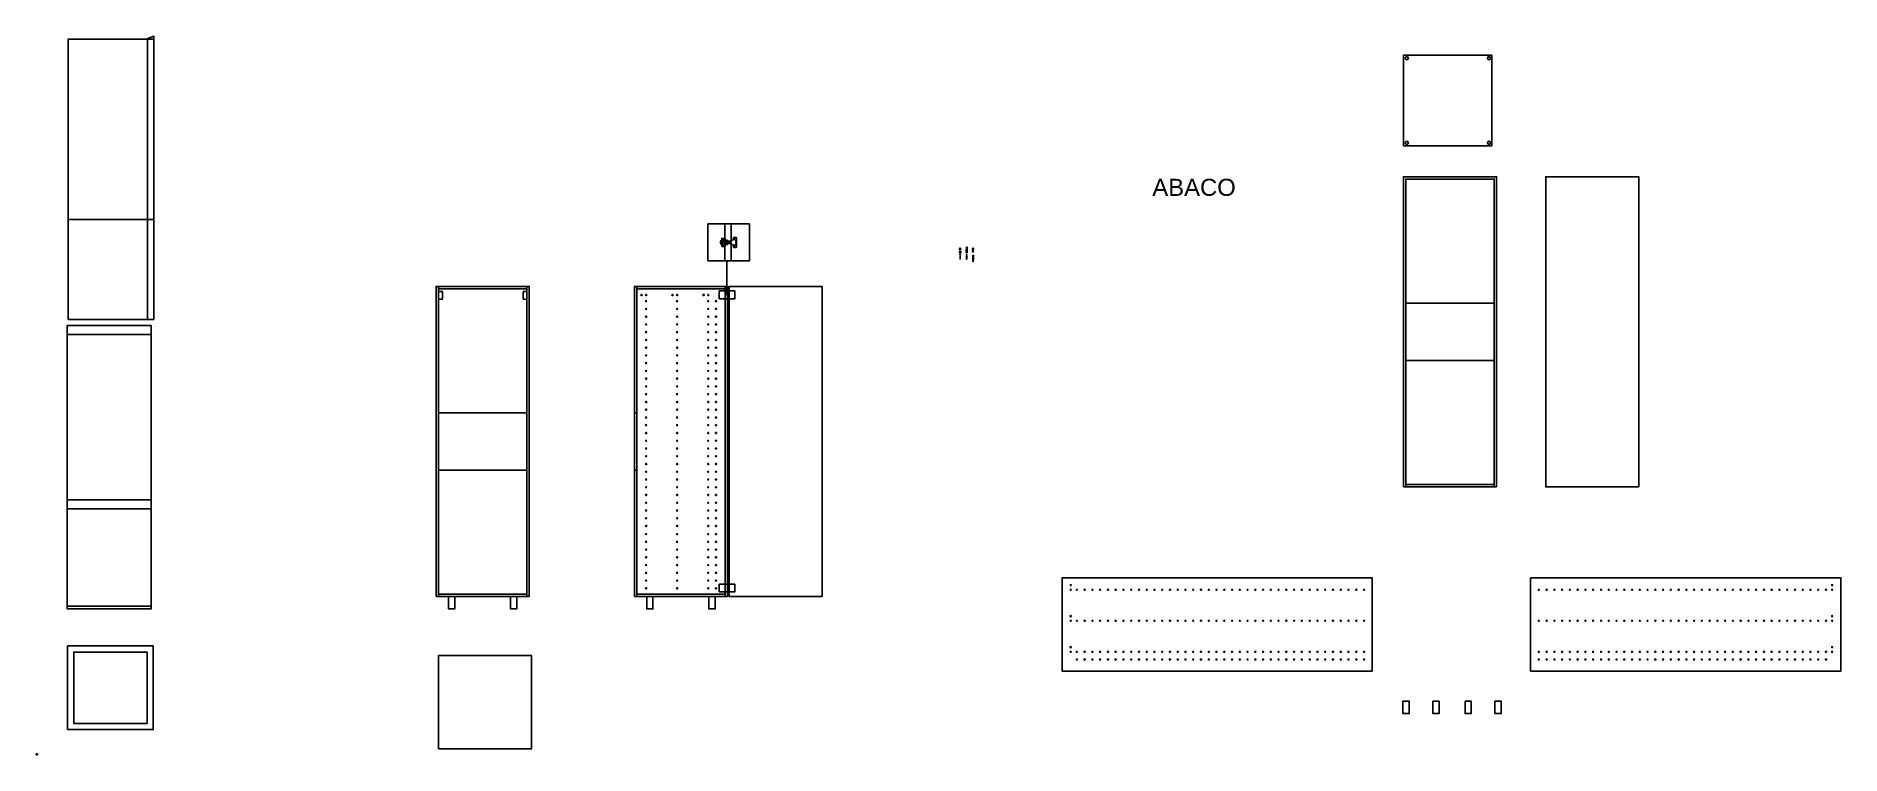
# Model space of a CAD drawing. Header units: inches. Extents: x 0 to 1164, y 0 to 464.
import ezdxf

# ---------------------------------------------------------------- set-up
doc = ezdxf.new("R2010")
doc.units = ezdxf.units.IN
doc.header["$MEASUREMENT"] = 0
doc.layers.add('ABACO', color=2, linetype='Continuous')
doc.styles.get("Standard").update_dxf_attribs({"font": 'Arial.ttf'})
picture_1 = doc.add_image_def('image1.jpg', size_in_pixel=(3264, 2448))

# ---------------------------------------------------------------- blocks, each defined once
blk = doc.blocks.new('cerniera2')
for p, q in [((2522.1, 4845.1), (2522.1, 4854.5)), ((2522.1, 4854.5), (2522.1, 4845.1)), ((2526.2, 4843), (2526.2, 4854.5)), ((2526.2, 4843.3), (2526.2, 4842.8)), ((2526.2, 4842.2), (2526.2, 4830.5)), ((2522.1, 4839.9), (2522.1, 4830.5))]:
    blk.add_line(p, q)
at = {"linetype": 'Continuous'}
for p, q in [((2519.5, 4842.5), (2519.5, 4843.7)), ((2519.5, 4842.5), (2519.5, 4841.3)), ((2519.7, 4843.9), (2519.8, 4843.9)), ((2519.7, 4841.1), (2519.8, 4841.1)), ((2520, 4844.1), (2520, 4844.9)), ((2520, 4840.9), (2520, 4840.1)), ((2520.2, 4845.1), (2522.1, 4845.1)), ((2522.3, 4844.9), (2522.3, 4844.1)), ((2522.3, 4840.1), (2522.3, 4840.9)), ((2522.5, 4843.9), (2523.5, 4843.9)), ((2522.5, 4841.1), (2523.5, 4841.1)), ((2523.8, 4843.6), (2523.8, 4843.3)), ((2523.8, 4843.3), (2526.2, 4843.3)), ((2523.8, 4841.4), (2523.8, 4841.7)), ((2523.8, 4841.7), (2526.2, 4841.7)), ((2524.5, 4842.5), (2524.5, 4843.3)), ((2524.5, 4843.3), (2526.2, 4843.3)), ((2524.5, 4842.5), (2524.5, 4841.7)), ((2524.5, 4841.7), (2526.2, 4841.7)), ((2525.9, 4842.6), (2525.9, 4842.5)), ((2525.9, 4842.4), (2525.9, 4842.5)), ((2526.2, 4842.8), (2526.1, 4842.8)), ((2526.2, 4842.2), (2526.1, 4842.2)), ((2526.2, 4843.3), (2526.2, 4842.8)), ((2526.2, 4841.7), (2526.2, 4842.2)), ((2527.6, 4844.4), (2527.6, 4845.5)), ((2527.6, 4844.4), (2528.3, 4844.4)), ((2527.6, 4840.6), (2527.6, 4839.5)), ((2527.6, 4840.6), (2528.3, 4840.6)), ((2527.8, 4845.7), (2529.3, 4845.7)), ((2529.5, 4845.5), (2529.5, 4842.5)), ((2529.5, 4839.5), (2529.5, 4842.5)), ((2520.2, 4839.9), (2522.1, 4839.9)), ((2527.8, 4839.3), (2529.3, 4839.3))]:
    blk.add_line(p, q, dxfattribs=at)
for points in [[(2523.5, 4842.5), (2523.5, 4843.3), (2520.5, 4843.3), (2520.5, 4842.5)], [(2523.5, 4842.5), (2523.5, 4841.7), (2520.5, 4841.7), (2520.5, 4842.5)]]:
    blk.add_lwpolyline(points, dxfattribs=at)
for centre, radius in [((2521.6, 4844.3), 0.513), ((2521.6, 4840.7), 0.513), ((2528.1, 4845.2), 0.365), ((2528.1, 4839.8), 0.365)]:
    blk.add_circle(centre, radius, dxfattribs=at)
for centre, radius, start, end in [((2520.5, 4842.5), 1.33, 142.7279, 177.8925), ((2520.5, 4842.5), 1.33, 182.1075, 217.2721), ((2519.7, 4843.7), 0.2, 90, 180), ((2519.7, 4841.3), 0.2, 180, 270), ((2519.8, 4844.1), 0.2, 270, 0), ((2519.8, 4840.9), 0.2, 0, 90), ((2520.2, 4844.9), 0.2, 90, 180), ((2522.1, 4842.5), 0.402, 356.261, 183.739), ((2522.1, 4842.5), 0.402, 176.261, 3.739), ((2522.1, 4844.9), 0.2, 0, 90), ((2522.5, 4844.1), 0.2, 180, 270), ((2522.5, 4840.9), 0.2, 90, 180), ((2523.1, 4842.5), 0.212, 0, 180), ((2523.1, 4842.5), 0.212, 180, 0), ((2523.5, 4843.6), 0.3, 0, 90), ((2523.5, 4841.4), 0.3, 270, 0), ((2526.1, 4842.6), 0.2, 90, 180), ((2526.1, 4842.4), 0.2, 180, 270), ((2528.3, 4841.9), 2.57, 105.8528, 148.676), ((2528.3, 4843.1), 2.57, 211.324, 254.1472), ((2527.8, 4845.5), 0.2, 90, 180), ((2526.9, 4842.5), 2.35, 306.3232, 53.6768), ((2529.3, 4845.5), 0.2, 0, 90), ((2520.2, 4840.1), 0.2, 180, 270), ((2522.1, 4840.1), 0.2, 270, 0), ((2527.8, 4839.5), 0.2, 180, 270), ((2529.3, 4839.5), 0.2, 270, 0)]:
    blk.add_arc(centre, radius, start, end, dxfattribs=at)
at = {"linetype": 'Continuous', "extrusion": (0, 0, -1)}
blk.add_ellipse((2520.5, 4844.3), major_axis=(0, 0.697), ratio=0.502321, dxfattribs=at)
at = {"linetype": 'Continuous'}
blk.add_ellipse((2520.5, 4840.7), major_axis=(0, -0.697), ratio=0.502321, dxfattribs=at)

msp = doc.modelspace()

# ---------------------------------------------------------------- linework, layer by layer
for p, q in [((75.8, 461.5), (20.6, 461.5)), ((71.8, 461.8), (71.8, 341.7)), ((75.8, 461.5), (75.8, 463.5)), ((20.6, 345.2), (75.8, 345.2)), ((20.6, 280.8), (20.6, 341.7)), ((71.8, 280.8), (71.8, 345.2)), ((71.8, 341.7), (71.8, 280.8)), ((595.2, 326.3), (595.6, 326.3)), ((595.2, 326.2), (595.6, 326.2)), ((595.6, 326.8), (595.6, 326.3)), ((595.6, 326.2), (595.6, 325.8)), ((595.7, 326.8), (595.7, 326.3)), ((595.7, 326.3), (596.2, 326.3)), ((595.7, 326.2), (596.2, 326.2)), ((595.7, 326.2), (595.7, 325.8)), ((599.6, 326), (600.3, 326)), ((599.6, 326), (599.6, 323.9)), ((600.2, 326.1), (599.7, 326.1)), ((599.7, 326.1), (599.7, 326.1)), ((599.7, 326), (599.7, 323.9)), ((599.8, 323.9), (599.8, 326)), ((599.9, 326), (599.9, 323.9)), ((600, 323.9), (600, 326)), ((600.1, 326), (600.1, 323.9)), ((600.2, 323.9), (600.2, 326)), ((600.3, 326), (600.3, 323.9)), ((603.8, 326.6), (604, 326.6)), ((603.8, 326.5), (604, 326.5)), ((604, 326.7), (604, 326.6)), ((604, 326.7), (604, 326.6)), ((604, 326.6), (604.2, 326.6)), ((604, 326.5), (604.2, 326.5)), ((604, 326.5), (604, 326.4)), ((604, 326.5), (604, 326.4)), ((596.2, 324.2), (595.2, 324.2)), ((595.2, 323.9), (595.9, 323.9)), ((595.5, 322.5), (595.7, 322.5)), ((595.5, 322.4), (595.7, 322.4)), ((595.7, 321.6), (595.5, 321.8)), ((595.5, 321.8), (595.9, 321.8)), ((595.6, 324.5), (595.6, 324.2)), ((595.8, 321.5), (595.6, 321.5)), ((595.8, 321.5), (595.6, 321.4)), ((595.8, 321.3), (595.6, 321.3)), ((595.8, 321.3), (595.6, 321.3)), ((595.8, 321.2), (595.6, 321.1)), ((595.8, 321.2), (595.6, 321.1)), ((595.8, 321), (595.6, 321)), ((595.8, 321), (595.6, 321)), ((595.8, 320.9), (595.6, 320.8)), ((595.8, 320.8), (595.6, 320.8)), ((595.8, 320.7), (595.6, 320.7)), ((595.8, 320.7), (595.6, 320.7)), ((595.8, 320.5), (595.6, 320.5)), ((595.8, 320.5), (595.6, 320.5)), ((595.8, 320.4), (595.6, 320.4)), ((595.8, 320.4), (595.6, 320.3)), ((595.8, 320.2), (595.6, 320.2)), ((595.8, 320.2), (595.6, 320.2)), ((595.8, 320.1), (595.6, 320)), ((595.8, 320.1), (595.6, 320)), ((595.8, 319.9), (595.6, 319.9)), ((595.8, 319.9), (595.6, 319.9)), ((595.7, 324.2), (595.7, 324.5)), ((595.7, 322.6), (595.7, 322.5)), ((595.7, 322.6), (595.7, 322.5)), ((595.7, 322.5), (595.9, 322.5)), ((595.7, 322.4), (595.9, 322.4)), ((595.7, 322.4), (595.7, 322.3)), ((595.7, 322.4), (595.7, 322.3)), ((595.7, 321.6), (595.8, 321.6)), ((595.7, 319.8), (595.7, 319.7)), ((595.8, 319.8), (595.7, 319.7)), ((595.7, 319.7), (595.7, 319.6)), ((595.7, 319.7), (595.7, 319.6)), ((595.8, 319.7), (595.7, 319.7)), ((595.9, 321.8), (595.8, 321.6)), ((595.8, 319.8), (595.8, 319.7)), ((599.6, 323.9), (600.3, 323.9)), ((600.2, 323.8), (599.7, 323.8)), ((599.7, 322.3), (599.9, 322.3)), ((599.7, 322.2), (599.9, 322.2)), ((599.7, 321.3), (599.7, 321.2)), ((599.7, 321.2), (600.1, 321.2)), ((600, 321.2), (599.8, 321.2)), ((600, 321.2), (599.8, 321.2)), ((600, 321), (599.8, 321)), ((600, 321), (599.8, 321)), ((600, 320.9), (599.8, 320.9)), ((600, 320.9), (599.8, 320.8)), ((600, 320.7), (599.8, 320.7)), ((600, 320.7), (599.8, 320.7)), ((600, 320.6), (599.8, 320.5)), ((600, 320.6), (599.8, 320.5)), ((600, 320.4), (599.8, 320.4)), ((600, 320.4), (599.8, 320.4)), ((600, 320.3), (599.8, 320.2)), ((600, 320.2), (599.8, 320.2)), ((600, 320.1), (599.8, 320.1)), ((600, 320.1), (599.8, 320)), ((600, 319.9), (599.8, 319.9)), ((600, 319.9), (599.8, 319.9)), ((600, 319.8), (599.8, 319.8)), ((600, 319.8), (599.8, 319.7)), ((599.9, 322.4), (599.9, 322.3)), ((599.9, 322.4), (599.9, 322.3)), ((599.9, 322.3), (600.1, 322.3)), ((599.9, 322.2), (600.1, 322.2)), ((599.9, 322.2), (599.9, 322.1)), ((599.9, 322.2), (599.9, 322.1)), ((599.9, 321.2), (599.9, 321.2)), ((599.9, 319.6), (599.9, 319.6)), ((599.9, 319.6), (599.9, 319.5)), ((600, 319.6), (599.9, 319.5)), ((600, 319.6), (599.9, 319.6)), ((600, 319.6), (599.9, 319.6)), ((600, 319.6), (600, 319.6)), ((600.2, 321.3), (600.2, 321.2)), ((603.6, 325.6), (603.6, 325.7)), ((603.6, 325.7), (604.3, 325.7)), ((603.6, 325.6), (604.3, 325.6)), ((603.7, 325.3), (604.2, 325.3)), ((603.7, 321.7), (604, 321.7)), ((603.7, 321.7), (604, 321.7)), ((603.7, 321.1), (604.4, 321.1)), ((603.7, 320.9), (603.7, 321.1)), ((604.1, 320.9), (603.7, 320.9)), ((603.8, 325.3), (603.8, 324.4)), ((604.1, 325.3), (603.8, 325.2)), ((604.2, 325.3), (603.8, 325.2)), ((603.8, 325.2), (603.8, 325.1)), ((604.2, 325.1), (603.8, 325)), ((604.2, 325.1), (603.8, 325)), ((604.2, 325), (603.8, 324.9)), ((604.2, 325), (603.8, 324.9)), ((603.8, 325), (603.8, 324.9)), ((603.8, 324.9), (603.8, 324.8)), ((604.2, 324.8), (603.8, 324.7)), ((604.2, 324.8), (603.8, 324.7)), ((604.2, 324.7), (603.8, 324.6)), ((604.2, 324.7), (603.8, 324.6)), ((603.8, 324.7), (603.8, 324.6)), ((603.8, 324.6), (603.8, 324.5)), ((604.2, 324.5), (603.8, 324.4)), ((604.2, 324.5), (603.8, 324.4)), ((603.8, 324.4), (604.2, 324.4)), ((603.8, 319.5), (603.8, 320.5)), ((604.3, 319), (603.8, 318.9)), ((604.3, 319), (603.8, 318.9)), ((604.3, 318.9), (603.8, 318.8)), ((604.3, 318.9), (603.8, 318.8)), ((604.3, 318.7), (603.8, 318.6)), ((604.3, 318.7), (603.8, 318.6)), ((604.3, 318.6), (603.8, 318.5)), ((604.3, 318.6), (603.8, 318.5)), ((604.3, 318.4), (603.8, 318.3)), ((604.3, 318.4), (603.8, 318.3)), ((604.3, 318.3), (603.8, 318.2)), ((604.3, 318.3), (603.8, 318.2)), ((603.9, 320.7), (603.9, 320.9)), ((603.9, 320.5), (603.9, 319.5)), ((603.9, 320.5), (603.9, 319.5)), ((603.9, 319.3), (603.9, 318.9)), ((603.9, 318.9), (603.9, 318.8)), ((603.9, 318.8), (603.9, 318.6)), ((603.9, 318.6), (603.9, 318.5)), ((603.9, 318.5), (603.9, 318.3)), ((603.9, 318.3), (603.9, 318.2)), ((603.9, 318.2), (603.9, 318.1)), ((604, 322.1), (604, 321.7)), ((604, 321.7), (604, 321.4)), ((604.1, 318.1), (604, 318.1)), ((604.1, 322.1), (604.1, 321.7)), ((604.1, 321.7), (604.4, 321.7)), ((604.1, 321.7), (604.4, 321.7)), ((604.1, 321.7), (604.1, 321.4)), ((604.1, 320.9), (604.4, 320.9)), ((604.2, 318.1), (604.1, 318.1)), ((604.2, 325.3), (604.2, 324.4)), ((604.2, 320.7), (604.2, 320.9)), ((604.2, 320.5), (604.2, 319.5)), ((604.2, 320.5), (604.2, 319.5)), ((604.2, 318.6), (604.2, 318.4)), ((604.2, 318.4), (604.2, 318.3)), ((604.2, 318.3), (604.2, 318.1)), ((604.3, 325.7), (604.3, 325.6)), ((604.3, 319.5), (604.3, 320.5)), ((604.2, 319.3), (604.2, 319)), ((604.2, 319), (604.2, 318.9)), ((604.2, 318.9), (604.2, 318.7)), ((604.2, 318.7), (604.2, 318.6)), ((604.4, 320.9), (604.4, 321.1)), ((20.1, 274.8), (20.1, 276.8)), ((74.1, 271.2), (20.1, 271.2)), ((74.1, 164.5), (20.1, 164.5)), ((74.1, 158.7), (74.1, 164.5)), ((74.1, 158.7), (20.1, 158.7)), ((20.1, 94.1), (20.1, 155)), ((74.1, 159.2), (74.1, 160.3)), ((74.1, 94.3), (74.1, 158.7)), ((20.1, 94.1), (20.1, 95.9)), ((20.1, 95.9), (74.1, 95.9)), ((74.1, 94.3), (74.1, 100.8))]:
    msp.add_line(p, q)
at = {"color": 6}
for p, q in [((433, 318.5), (433, 342.5)), ((433, 342.5), (460, 342.5)), ((460, 342.5), (460, 318.5)), ((445.3, 318.5), (433, 318.5)), ((445.3, 296.5), (445.3, 318.5)), ((445.3, 318.5), (460, 318.5))]:
    msp.add_line(p, q, dxfattribs=at)
at = {"linetype": 'Continuous'}
for p, q in [((259.4, 300.6), (259.4, 302.1)), ((259.4, 300.6), (259.4, 220.6)), ((316.4, 300.6), (316.4, 302.1)), ((387.2, 300.6), (387.2, 302.1)), ((387.2, 300.6), (387.2, 220.6)), ((444.2, 300.6), (444.2, 302.1)), ((444.2, 300.6), (444.2, 299.2)), ((259.4, 220.6), (316.4, 220.6)), ((385.7, 220.6), (387.2, 220.6)), ((385.7, 220.6), (385.7, 183.6)), ((387.2, 220.6), (387.2, 183.6)), ((259.4, 103.6), (259.4, 183.6)), ((259.4, 183.6), (316.4, 183.6)), ((385.7, 183.6), (387.2, 183.6)), ((387.2, 103.6), (387.2, 183.6)), ((444.2, 105.1), (444.2, 103.6)), ((257.9, 102.1), (317.9, 102.1)), ((257.9, 102.1), (267.9, 102.1)), ((259.4, 103.6), (316.4, 103.6)), ((259.4, 103.6), (259.4, 102.1)), ((385.7, 102.1), (445.7, 102.1)), ((385.7, 102.1), (395.7, 102.1)), ((387.2, 103.6), (444.2, 103.6)), ((387.2, 103.6), (387.2, 102.1)), ((0.1, 0.4), (0.1, 0.2)), ((0.1, 0.4), (0.2, 0.4)), ((0.1, 0.2), (0.2, 0.2)), ((0.2, 0.4), (0.2, 0.5)), ((0.2, 0.5), (0.4, 0.5)), ((0.2, 0.2), (0.2, 0.2)), ((0.2, 0.2), (0.3, 0.2)), ((0.3, 0.2), (0.3, 0.2)), ((0.3, 0.2), (0.5, 0.2)), ((0.4, 0.5), (0.4, 0.6)), ((0.5, 0.5), (0.4, 0.5)), ((0.5, 0.4), (0.5, 0.5)), ((0.6, 0.4), (0.5, 0.4)), ((0.5, 0.2), (0.5, 0.3)), ((0.5, 0.3), (0.6, 0.3)), ((0.7, 0.4), (0.6, 0.4)), ((0.6, 0.4), (0.6, 0.4)), ((0.6, 0.3), (0.6, 0.2)), ((0.6, 0.2), (0.7, 0.2)), ((0.9, 0.5), (0.7, 0.5)), ((0.7, 0.5), (0.7, 0.4)), ((0.7, 0.2), (0.7, 0.1)), ((0.7, 0.1), (0.9, 0.1)), ((0.9, 0.1), (0.9, 0.5))]:
    msp.add_line(p, q, dxfattribs=at)
for points in [[(20.6, 461.5), (20.6, 461.5), (20.6, 280.8), (75.8, 280.8), (75.8, 463.5), (70.9, 461.5)], [(604, 326.6), (603.8, 326.6), (603.8, 326.5)], [(604, 326.6), (604, 326.7), (604, 326.7)], [(604, 326.6), (604.2, 326.6), (604.2, 326.5)], [(604, 326.5), (604, 326.4), (604, 326.4)], [(595.2, 324.6), (596.2, 324.6), (596.2, 323.8), (595.2, 323.8), (595.2, 324.6)], [(595.2, 324.6), (595.2, 324.5), (596.2, 324.5)], [(595.2, 324.2), (595.2, 324.2), (595.2, 324.5)], [(595.9, 324.1), (595.2, 324.1)], [(595.7, 322.5), (595.5, 322.5), (595.5, 322.4)], [(595.7, 322.5), (595.7, 322.6), (595.7, 322.6)], [(595.7, 322.5), (595.9, 322.5), (595.9, 322.4)], [(595.7, 322.4), (595.7, 322.3), (595.7, 322.3)], [(595.7, 321.2), (595.7, 321.6)], [(595.7, 321.2), (595.7, 321.3)], [(595.7, 321), (595.7, 321.1)], [(595.7, 320.8), (595.7, 321)], [(595.7, 320.7), (595.7, 320.8)], [(595.7, 320.5), (595.7, 320.7)], [(595.7, 320.4), (595.7, 320.5)], [(595.7, 320.2), (595.7, 320.3)], [(595.7, 320), (595.7, 320.2)], [(595.7, 319.9), (595.7, 320)], [(595.7, 319.9), (595.7, 320)], [(595.7, 319.8), (595.7, 319.9)], [(595.8, 321.2), (595.8, 321.6)], [(595.8, 321), (595.8, 321.2)], [(595.8, 320.9), (595.8, 321)], [(595.8, 320.7), (595.8, 320.8)], [(595.8, 320.5), (595.8, 320.7)], [(595.8, 320.4), (595.8, 320.5)], [(595.8, 320.2), (595.8, 320.4)], [(595.8, 320.1), (595.8, 320.2)], [(595.8, 319.9), (595.8, 320)], [(595.8, 319.8), (595.8, 319.9)], [(596, 324), (596, 324.1)], [(596.2, 324.2), (596.1, 324.2), (596.1, 324.5)], [(599.9, 322.3), (599.7, 322.3), (599.7, 322.2)], [(599.9, 322.3), (599.9, 322.4), (599.9, 322.4)], [(599.9, 322.3), (600.1, 322.3), (600.1, 322.2)], [(599.9, 322.2), (599.9, 322.1), (599.9, 322.1)], [(599.9, 321), (599.9, 321.2)], [(599.9, 321.2), (599.9, 321.2)], [(599.9, 320.9), (599.9, 321)], [(599.9, 320.7), (599.9, 320.8)], [(599.9, 320.5), (599.9, 320.7)], [(599.9, 320.4), (599.9, 320.5)], [(599.9, 320.2), (599.9, 320.4)], [(599.9, 320.1), (599.9, 320.2)], [(599.9, 319.9), (599.9, 320.1)], [(599.9, 319.8), (599.9, 319.9)], [(599.9, 319.6), (599.9, 319.7)], [(600, 321), (600, 321.2)], [(600, 320.9), (600, 321)], [(600, 320.7), (600, 320.9)], [(600, 320.6), (600, 320.7)], [(600, 320.4), (600, 320.5)], [(600, 320.3), (600, 320.4)], [(600, 320.1), (600, 320.2)], [(600, 319.9), (600, 320.1)], [(600, 319.8), (600, 319.9)], [(600, 319.6), (600, 319.8)], [(604.1, 320.7), (603.8, 320.7)], [(603.8, 319.3), (604.1, 319.3)], [(603.8, 318.2), (603.9, 318.2), (603.9, 318.1)], [(603.9, 320.4), (603.9, 320.4)], [(604.1, 320.7), (604.3, 320.7)], [(604.3, 319.3), (604.1, 319.3)], [(604.2, 320.4), (604.2, 320.4)]]:
    msp.add_lwpolyline(points)
for points in [[(317.9, 102.1), (317.9, 302.1), (257.9, 302.1), (257.9, 102.1)], [(316.4, 102.1), (316.4, 300.6), (259.4, 300.6), (259.4, 103.6)], [(445.7, 102.1), (445.7, 302.1), (385.7, 302.1), (385.7, 220.6)], [(444.2, 102.1), (444.2, 300.6), (387.2, 300.6), (387.2, 220.6)], [(385.7, 183.6), (385.7, 102.1)], [(387.2, 183.6), (387.2, 103.6)], [(265.9, 94.1), (269.9, 94.1)], [(305.9, 94.1), (309.9, 94.1)], [(393.7, 94.1), (397.7, 94.1)], [(433.7, 94.1), (437.7, 94.1)]]:
    msp.add_lwpolyline(points, dxfattribs=at)
for points in [[(259.4, 298.9), (259.4, 293.9), (261.9, 293.9), (261.9, 298.9)], [(313.9, 298.9), (313.9, 293.9), (316.4, 293.9), (316.4, 298.9)], [(440.4, 294.2), (450.4, 294.2), (450.4, 299.2), (440.4, 299.2)], [(506.7, 102.1), (506.7, 302.1), (446.7, 302.1), (446.7, 102.1)], [(440.4, 105.1), (450.4, 105.1), (450.4, 110.1), (440.4, 110.1)], [(265.9, 102.1), (265.9, 94.1), (269.9, 94.1), (269.9, 102.1)], [(305.9, 102.1), (305.9, 94.1), (309.9, 94.1), (309.9, 102.1)], [(393.7, 102.1), (393.7, 94.1), (397.7, 94.1), (397.7, 102.1)], [(433.7, 102.1), (433.7, 94.1), (437.7, 94.1), (437.7, 102.1)], [(259.4, 4), (319.4, 4), (319.4, 64), (259.4, 64)]]:
    msp.add_lwpolyline(points, close=True, dxfattribs=at)
for points in [[(20.1, 276.8), (20.1, 94.1), (74.1, 94.1), (74.1, 276.8)], [(20.3, 16.3), (75.5, 16.3), (75.5, 70.3), (20.3, 70.3)], [(24.3, 20.3), (71.5, 20.3), (71.5, 66.3), (24.3, 66.3)]]:
    msp.add_lwpolyline(points, close=True)
for centre, radius in [((595.7, 326.3), 0.5), ((600, 327.1), 0.35), ((600, 327.1), 0.267), ((604, 326.5), 0.35), ((595.7, 322.5), 0.25), ((599.9, 322.3), 0.25), ((604.1, 321.7), 0.35), ((390.3, 296.6), 0.35), ((393.3, 296.6), 0.35), ((393.3, 292.6), 0.35), ((410.3, 296.6), 0.4), ((413.3, 296.6), 0.35), ((413.3, 292.6), 0.35), ((430.3, 296.6), 0.4), ((433.3, 296.6), 0.35), ((433.3, 292.6), 0.35), ((438.3, 292.6), 0.35), ((393.3, 287.6), 0.35), ((393.3, 282.6), 0.35), ((413.3, 287.6), 0.35), ((413.3, 282.6), 0.35), ((433.3, 287.6), 0.35), ((433.3, 282.6), 0.35), ((438.3, 287.6), 0.35), ((438.3, 282.6), 0.35), ((393.3, 277.6), 0.35), ((393.3, 272.6), 0.35), ((393.3, 267.6), 0.35), ((413.3, 277.6), 0.35), ((413.3, 272.6), 0.35), ((413.3, 267.6), 0.35), ((433.3, 277.6), 0.35), ((433.3, 272.6), 0.35), ((433.3, 267.6), 0.35), ((438.3, 277.6), 0.35), ((438.3, 272.6), 0.35), ((438.3, 267.6), 0.35), ((393.3, 262.6), 0.35), ((393.3, 257.6), 0.35), ((413.3, 262.6), 0.35), ((413.3, 257.6), 0.35), ((433.3, 262.6), 0.35), ((433.3, 257.6), 0.35), ((438.3, 262.6), 0.35), ((438.3, 257.6), 0.35), ((393.3, 252.6), 0.35), ((393.3, 247.6), 0.35), ((413.3, 252.6), 0.35), ((413.3, 247.6), 0.35), ((433.3, 252.6), 0.35), ((433.3, 247.6), 0.35), ((438.3, 252.6), 0.35), ((438.3, 247.6), 0.35), ((393.3, 242.6), 0.35), ((393.3, 237.6), 0.35), ((393.3, 232.6), 0.35), ((413.3, 242.6), 0.35), ((413.3, 237.6), 0.35), ((413.3, 232.6), 0.35), ((433.3, 242.6), 0.35), ((433.3, 237.6), 0.35), ((433.3, 232.6), 0.35), ((438.3, 242.6), 0.35), ((438.3, 237.6), 0.35), ((438.3, 232.6), 0.35), ((393.3, 227.6), 0.35), ((393.3, 222.6), 0.35), ((413.3, 227.6), 0.35), ((413.3, 222.6), 0.35), ((433.3, 227.6), 0.35), ((433.3, 222.6), 0.35), ((438.3, 227.6), 0.35), ((438.3, 222.6), 0.35), ((393.3, 217.6), 0.35), ((393.3, 212.6), 0.35), ((413.3, 217.6), 0.35), ((413.3, 212.6), 0.35), ((433.3, 217.6), 0.35), ((433.3, 212.6), 0.35), ((438.3, 217.6), 0.35), ((438.3, 212.6), 0.35), ((393.3, 207.6), 0.35), ((393.3, 202.6), 0.35), ((393.3, 197.6), 0.35), ((413.3, 207.6), 0.35), ((413.3, 202.6), 0.35), ((413.3, 197.6), 0.35), ((433.3, 207.6), 0.35), ((433.3, 202.6), 0.35), ((433.3, 197.6), 0.35), ((438.3, 207.6), 0.35), ((438.3, 202.6), 0.35), ((438.3, 197.6), 0.35), ((393.3, 192.6), 0.35), ((393.3, 187.6), 0.35), ((413.3, 192.6), 0.35), ((413.3, 187.6), 0.35), ((433.3, 192.6), 0.35), ((433.3, 187.6), 0.35), ((438.3, 192.6), 0.35), ((438.3, 187.6), 0.35), ((393.3, 182.6), 0.35), ((393.3, 177.6), 0.35), ((413.3, 182.6), 0.35), ((413.3, 177.6), 0.35), ((433.3, 182.6), 0.35), ((433.3, 177.6), 0.35), ((438.3, 182.6), 0.35), ((438.3, 177.6), 0.35), ((393.3, 172.6), 0.35), ((393.3, 167.6), 0.35), ((393.3, 162.6), 0.35), ((413.3, 172.6), 0.35), ((413.3, 167.6), 0.35), ((413.3, 162.6), 0.35), ((433.3, 172.6), 0.35), ((433.3, 167.6), 0.35), ((433.3, 162.6), 0.35), ((438.3, 172.6), 0.35), ((438.3, 167.6), 0.35), ((438.3, 162.6), 0.35), ((393.3, 157.6), 0.35), ((393.3, 152.6), 0.35), ((413.3, 157.6), 0.35), ((413.3, 152.6), 0.35), ((433.3, 157.6), 0.35), ((433.3, 152.6), 0.35), ((438.3, 157.6), 0.35), ((438.3, 152.6), 0.35), ((393.3, 147.6), 0.35), ((393.3, 142.4), 0.35), ((413.3, 147.6), 0.35), ((413.3, 142.4), 0.35), ((433.3, 147.6), 0.35), ((433.3, 142.4), 0.35), ((438.3, 147.6), 0.35), ((438.3, 142.4), 0.35), ((393.3, 137.4), 0.35), ((393.3, 132.4), 0.35), ((413.3, 137.4), 0.35), ((413.3, 132.4), 0.35), ((433.3, 137.4), 0.35), ((433.3, 132.4), 0.35), ((438.3, 137.4), 0.35), ((438.3, 132.4), 0.35), ((393.3, 127.4), 0.35), ((393.3, 122.4), 0.35), ((393.3, 117.4), 0.35), ((413.3, 127.4), 0.35), ((413.3, 122.4), 0.35), ((413.3, 117.4), 0.35), ((433.3, 127.4), 0.35), ((433.3, 122.4), 0.35), ((433.3, 117.4), 0.35), ((438.3, 127.4), 0.35), ((438.3, 122.4), 0.35), ((438.3, 117.4), 0.35), ((393.3, 112.4), 0.35), ((393.3, 107.4), 0.35), ((413.3, 112.4), 0.35), ((413.3, 107.4), 0.35), ((433.3, 112.4), 0.35), ((433.3, 107.4), 0.35), ((438.3, 112.4), 0.35), ((438.3, 107.4), 0.35)]:
    msp.add_circle(centre, radius)
for centre, radius in [((0.3, 0.5), 0.0303), ((0.3, 0.3), 0.0287), ((0.3, 0.2), 0.0367), ((0.4, 0.3), 0.0287)]:
    msp.add_circle(centre, radius, dxfattribs=at)
for centre, start, end in [((603.7, 325.6), 180, 198.2952), ((603.8, 324.4), 180, 270), ((604.2, 324.4), 270, 0), ((604.3, 325.6), 341.7048, 0)]:
    msp.add_arc(centre, 0.02, start, end)
for points in [[(599.7, 326.1), (599.7, 326.1), (599.6, 326.1), (599.6, 326)], [(600.3, 326), (600.3, 326.1), (600.3, 326.1), (600.2, 326.1)], [(604, 325.9), (604, 325.9), (603.6, 325.9), (603.6, 325.7)], [(604, 325.9), (604, 325.9), (604.3, 325.9), (604.3, 325.7)], [(595.6, 321.4), (595.6, 321.4), (595.6, 321.5), (595.6, 321.5)], [(595.6, 321.3), (595.6, 321.3), (595.6, 321.3), (595.6, 321.3)], [(595.6, 321.1), (595.6, 321.1), (595.6, 321.1), (595.6, 321.1)], [(595.6, 321), (595.6, 321), (595.6, 321), (595.6, 321)], [(595.6, 320.8), (595.6, 320.8), (595.6, 320.8), (595.6, 320.8)], [(595.6, 320.7), (595.6, 320.7), (595.6, 320.7), (595.6, 320.7)], [(595.6, 320.5), (595.6, 320.5), (595.6, 320.5), (595.6, 320.5)], [(595.6, 320.3), (595.6, 320.3), (595.6, 320.4), (595.6, 320.4)], [(595.6, 320.2), (595.6, 320.2), (595.6, 320.2), (595.6, 320.2)], [(595.6, 320), (595.6, 320), (595.6, 320), (595.6, 320)], [(595.6, 319.9), (595.6, 319.9), (595.6, 319.9), (595.6, 319.9)], [(595.7, 319.7), (595.7, 319.7), (595.7, 319.7), (595.7, 319.7)], [(595.8, 321.5), (595.8, 321.5), (595.8, 321.5), (595.8, 321.5)], [(595.8, 321.3), (595.8, 321.3), (595.8, 321.3), (595.8, 321.3)], [(595.8, 321.2), (595.8, 321.2), (595.8, 321.2), (595.8, 321.2)], [(595.8, 321), (595.8, 321), (595.8, 321), (595.8, 321)], [(595.8, 320.8), (595.8, 320.8), (595.8, 320.9), (595.8, 320.9)], [(595.8, 320.7), (595.8, 320.7), (595.8, 320.7), (595.8, 320.7)], [(595.8, 320.5), (595.8, 320.5), (595.8, 320.5), (595.8, 320.5)], [(595.8, 320.4), (595.8, 320.4), (595.8, 320.4), (595.8, 320.4)], [(595.8, 320.2), (595.8, 320.2), (595.8, 320.2), (595.8, 320.2)], [(595.8, 320.1), (595.8, 320.1), (595.8, 320.1), (595.8, 320.1)], [(595.8, 319.9), (595.8, 319.9), (595.8, 319.9), (595.8, 319.9)], [(595.8, 319.7), (595.8, 319.7), (595.8, 319.8), (595.8, 319.8)], [(596, 324.1), (596, 324.1), (596, 324.1), (595.9, 324.1)], [(596, 324), (596, 323.9), (596, 323.9), (595.9, 323.9)], [(599.7, 323.8), (599.7, 323.8), (599.6, 323.9), (599.6, 323.9)], [(599.7, 321.3), (599.7, 321.4), (599.8, 321.5), (599.9, 321.5)], [(599.7, 321.2), (599.7, 321.2), (599.7, 321.2), (599.7, 321.2)], [(599.8, 321.2), (599.8, 321.2), (599.8, 321.2), (599.8, 321.2)], [(599.8, 321), (599.8, 321), (599.8, 321), (599.8, 321)], [(599.8, 320.8), (599.8, 320.8), (599.8, 320.9), (599.8, 320.9)], [(599.8, 320.7), (599.8, 320.7), (599.8, 320.7), (599.8, 320.7)], [(599.8, 320.5), (599.8, 320.5), (599.8, 320.5), (599.8, 320.5)], [(599.8, 320.4), (599.8, 320.4), (599.8, 320.4), (599.8, 320.4)], [(599.8, 320.2), (599.8, 320.2), (599.8, 320.2), (599.8, 320.2)], [(599.8, 320), (599.8, 320), (599.8, 320.1), (599.8, 320.1)], [(599.8, 319.9), (599.8, 319.9), (599.8, 319.9), (599.8, 319.9)], [(599.8, 319.7), (599.8, 319.7), (599.8, 319.7), (599.8, 319.8)], [(600.2, 321.3), (600.2, 321.4), (600, 321.5), (599.9, 321.5)], [(599.9, 319.6), (599.9, 319.6), (599.9, 319.6), (599.9, 319.6)], [(600, 321.2), (600, 321.2), (600, 321.2), (600, 321.2)], [(600, 321), (600, 321), (600, 321), (600, 321)], [(600, 320.9), (600, 320.9), (600, 320.9), (600, 320.9)], [(600, 320.7), (600, 320.7), (600, 320.7), (600, 320.7)], [(600, 320.6), (600, 320.6), (600, 320.6), (600, 320.6)], [(600, 320.4), (600, 320.4), (600, 320.4), (600, 320.4)], [(600, 320.2), (600, 320.2), (600, 320.3), (600, 320.3)], [(600, 320.1), (600, 320.1), (600, 320.1), (600, 320.1)], [(600, 319.9), (600, 319.9), (600, 319.9), (600, 319.9)], [(600, 319.8), (600, 319.8), (600, 319.8), (600, 319.8)], [(600, 319.6), (600, 319.6), (600, 319.6), (600, 319.6)], [(600.1, 321.2), (600.1, 321.2), (600.2, 321.2), (600.2, 321.2)], [(600.3, 323.9), (600.3, 323.9), (600.3, 323.8), (600.2, 323.8)], [(603.7, 325.3), (603.6, 325.3), (603.7, 325.5), (603.6, 325.6)], [(603.8, 320.5), (603.8, 320.6), (603.7, 320.7), (603.8, 320.7)], [(603.8, 319.3), (603.7, 319.3), (603.8, 319.4), (603.8, 319.5)], [(603.8, 325.2), (603.8, 325.2), (603.8, 325.2), (603.8, 325.2)], [(603.8, 325), (603.8, 325), (603.8, 325), (603.8, 325)], [(603.8, 324.9), (603.8, 324.9), (603.8, 324.9), (603.8, 324.9)], [(603.8, 324.7), (603.8, 324.7), (603.8, 324.7), (603.8, 324.7)], [(603.8, 324.6), (603.8, 324.6), (603.8, 324.6), (603.8, 324.6)], [(603.8, 324.4), (603.8, 324.4), (603.8, 324.4), (603.8, 324.4)], [(603.8, 318.9), (603.8, 318.9), (603.8, 318.9), (603.8, 318.9)], [(603.8, 318.8), (603.8, 318.8), (603.8, 318.8), (603.8, 318.8)], [(603.8, 318.6), (603.8, 318.6), (603.8, 318.6), (603.8, 318.6)], [(603.8, 318.5), (603.8, 318.5), (603.8, 318.5), (603.8, 318.5)], [(603.8, 318.3), (603.8, 318.3), (603.8, 318.3), (603.8, 318.3)], [(603.8, 318.2), (603.8, 318.2), (603.8, 318.2), (603.8, 318.2)], [(604.1, 320.6), (603.9, 320.6), (603.9, 320.5), (603.9, 320.5)], [(604.1, 319.4), (603.9, 319.4), (603.9, 319.4), (603.9, 319.5)], [(604, 318.1), (603.9, 318.1), (603.9, 318.1), (603.9, 318.1)], [(604.1, 320.6), (604.2, 320.6), (604.2, 320.5), (604.2, 320.5)], [(604.1, 319.4), (604.2, 319.4), (604.2, 319.4), (604.2, 319.5)], [(604.3, 325.6), (604.3, 325.5), (604.3, 325.3), (604.2, 325.3)], [(604.2, 325.1), (604.2, 325.1), (604.2, 325.1), (604.2, 325.1)], [(604.2, 325), (604.2, 325), (604.2, 325), (604.2, 325)], [(604.2, 324.8), (604.2, 324.8), (604.2, 324.8), (604.2, 324.8)], [(604.2, 324.7), (604.2, 324.7), (604.2, 324.7), (604.2, 324.7)], [(604.2, 324.5), (604.2, 324.5), (604.2, 324.5), (604.2, 324.5)], [(604.2, 318.1), (604.2, 318.1), (604.2, 318.1), (604.2, 318.1)], [(604.3, 320.5), (604.3, 320.6), (604.4, 320.7), (604.3, 320.7)], [(604.3, 319.3), (604.4, 319.3), (604.3, 319.4), (604.3, 319.5)], [(604.3, 319), (604.3, 319), (604.3, 319), (604.3, 319)], [(604.3, 318.9), (604.3, 318.9), (604.3, 318.9), (604.3, 318.9)], [(604.3, 318.7), (604.3, 318.7), (604.3, 318.7), (604.3, 318.7)], [(604.3, 318.6), (604.3, 318.6), (604.3, 318.6), (604.3, 318.6)], [(604.3, 318.4), (604.3, 318.4), (604.3, 318.4), (604.3, 318.4)], [(604.3, 318.3), (604.3, 318.3), (604.3, 318.3), (604.3, 318.3)]]:
    msp.add_open_spline(points, degree=3)
at = {"layer": 'ABACO', "linetype": 'Continuous'}
for p, q in [((881.5, 451.3), (938.5, 451.3)), ((938.5, 451.3), (938.5, 392.8)), ((883, 291.3), (940, 291.3)), ((883, 174.3), (883, 254.3)), ((883, 254.3), (940, 254.3)), ((881.5, 172.8), (941.5, 172.8)), ((881.5, 172.8), (891.5, 172.8)), ((883, 174.3), (940, 174.3)), ((883, 174.3), (883, 172.8)), ((742.9, 114.1), (779.9, 114.1)), ((861.4, 114.1), (861.4, 54.1)), ((963.5, 114.1), (963.5, 54.1)), ((1082, 114.1), (1045, 114.1))]:
    msp.add_line(p, q, dxfattribs=at)
for points in [[(881.5, 451.3), (881.5, 392.8), (938.5, 392.8)], [(941.5, 172.8), (941.5, 372.8), (881.5, 372.8), (881.5, 172.8)], [(940, 172.8), (940, 371.3), (883, 371.3), (883, 174.3)], [(861.4, 54.1), (661.4, 54.1), (661.4, 114.1), (742.9, 114.1)], [(779.9, 114.1), (861.4, 114.1)], [(963.5, 54.1), (1163.5, 54.1), (1163.5, 114.1), (1082, 114.1)], [(1045, 114.1), (963.5, 114.1)], [(881.2, 26.6), (885.2, 26.6)], [(900.5, 26.6), (904.5, 26.6)], [(921.2, 26.6), (925.2, 26.6)], [(940.5, 26.6), (944.5, 26.6)]]:
    msp.add_lwpolyline(points, dxfattribs=at)
for points in [[(1033.2, 172.8), (1033.2, 372.8), (973.2, 372.8), (973.2, 172.8)], [(881.2, 34.6), (881.2, 26.6), (885.2, 26.6), (885.2, 34.6)], [(900.5, 34.6), (900.5, 26.6), (904.5, 26.6), (904.5, 34.6)], [(921.2, 34.6), (921.2, 26.6), (925.2, 26.6), (925.2, 34.6)], [(940.5, 34.6), (940.5, 26.6), (944.5, 26.6), (944.5, 34.6)]]:
    msp.add_lwpolyline(points, close=True, dxfattribs=at)
at = {"layer": 'ABACO'}
for centre, radius in [((883.7, 449.3), 1), ((936.7, 449.3), 1), ((883.7, 394.7), 1), ((936.7, 394.7), 1), ((667, 109.5), 0.35), ((667, 106.5), 0.35), ((671, 106.5), 0.35), ((676, 106.5), 0.35), ((681, 106.5), 0.35), ((686, 106.5), 0.35), ((691, 106.5), 0.35), ((696, 106.5), 0.35), ((701, 106.5), 0.35), ((706, 106.5), 0.35), ((711, 106.5), 0.35), ((716, 106.5), 0.35), ((721, 106.5), 0.35), ((726, 106.5), 0.35), ((731, 106.5), 0.35), ((736, 106.5), 0.35), ((741, 106.5), 0.35), ((746, 106.5), 0.35), ((751, 106.5), 0.35), ((756, 106.5), 0.35), ((761, 106.5), 0.35), ((766, 106.5), 0.35), ((771, 106.5), 0.35), ((776, 106.5), 0.35), ((781, 106.5), 0.35), ((786, 106.5), 0.35), ((791, 106.5), 0.35), ((796, 106.5), 0.35), ((801, 106.5), 0.35), ((806, 106.5), 0.35), ((811, 106.5), 0.35), ((816, 106.5), 0.35), ((821.1, 106.5), 0.35), ((826.1, 106.5), 0.35), ((831.1, 106.5), 0.35), ((836.1, 106.5), 0.35), ((841.1, 106.5), 0.35), ((846.1, 106.5), 0.35), ((851.1, 106.5), 0.35), ((856.1, 106.5), 0.35), ((968.8, 106.5), 0.35), ((973.8, 106.5), 0.35), ((978.8, 106.5), 0.35), ((983.8, 106.5), 0.35), ((988.8, 106.5), 0.35), ((993.8, 106.5), 0.35), ((998.8, 106.5), 0.35), ((1003.8, 106.5), 0.35), ((1008.9, 106.5), 0.35), ((1013.9, 106.5), 0.35), ((1018.9, 106.5), 0.35), ((1023.9, 106.5), 0.35), ((1028.9, 106.5), 0.35), ((1033.9, 106.5), 0.35), ((1038.9, 106.5), 0.35), ((1043.9, 106.5), 0.35), ((1048.9, 106.5), 0.35), ((1053.9, 106.5), 0.35), ((1058.9, 106.5), 0.35), ((1063.9, 106.5), 0.35), ((1068.9, 106.5), 0.35), ((1073.9, 106.5), 0.35), ((1078.9, 106.5), 0.35), ((1083.9, 106.5), 0.35), ((1088.9, 106.5), 0.35), ((1093.9, 106.5), 0.35), ((1098.9, 106.5), 0.35), ((1103.9, 106.5), 0.35), ((1108.9, 106.5), 0.35), ((1113.9, 106.5), 0.35), ((1118.9, 106.5), 0.35), ((1123.9, 106.5), 0.35), ((1128.9, 106.5), 0.35), ((1133.9, 106.5), 0.35), ((1138.9, 106.5), 0.35), ((1143.9, 106.5), 0.35), ((1148.9, 106.5), 0.35), ((1153.9, 106.5), 0.35), ((1157.9, 109.5), 0.35), ((1157.9, 106.5), 0.35), ((667, 89.5), 0.4), ((667, 86.5), 0.35), ((671, 86.5), 0.35), ((676, 86.5), 0.35), ((681, 86.5), 0.35), ((686, 86.5), 0.35), ((691, 86.5), 0.35), ((696, 86.5), 0.35), ((701, 86.5), 0.35), ((706, 86.5), 0.35), ((711, 86.5), 0.35), ((716, 86.5), 0.35), ((721, 86.5), 0.35), ((726, 86.5), 0.35), ((731, 86.5), 0.35), ((736, 86.5), 0.35), ((741, 86.5), 0.35), ((746, 86.5), 0.35), ((751, 86.5), 0.35), ((756, 86.5), 0.35), ((761, 86.5), 0.35), ((766, 86.5), 0.35), ((771, 86.5), 0.35), ((776, 86.5), 0.35), ((781, 86.5), 0.35), ((786, 86.5), 0.35), ((791, 86.5), 0.35), ((796, 86.5), 0.35), ((801, 86.5), 0.35), ((806, 86.5), 0.35), ((811, 86.5), 0.35), ((816, 86.5), 0.35), ((821.1, 86.5), 0.35), ((826.1, 86.5), 0.35), ((831.1, 86.5), 0.35), ((836.1, 86.5), 0.35), ((841.1, 86.5), 0.35), ((846.1, 86.5), 0.35), ((851.1, 86.5), 0.35), ((856.1, 86.5), 0.35), ((968.8, 86.5), 0.35), ((973.8, 86.5), 0.35), ((978.8, 86.5), 0.35), ((983.8, 86.5), 0.35), ((988.8, 86.5), 0.35), ((993.8, 86.5), 0.35), ((998.8, 86.5), 0.35), ((1003.8, 86.5), 0.35), ((1008.9, 86.5), 0.35), ((1013.9, 86.5), 0.35), ((1018.9, 86.5), 0.35), ((1023.9, 86.5), 0.35), ((1028.9, 86.5), 0.35), ((1033.9, 86.5), 0.35), ((1038.9, 86.5), 0.35), ((1043.9, 86.5), 0.35), ((1048.9, 86.5), 0.35), ((1053.9, 86.5), 0.35), ((1058.9, 86.5), 0.35), ((1063.9, 86.5), 0.35), ((1068.9, 86.5), 0.35), ((1073.9, 86.5), 0.35), ((1078.9, 86.5), 0.35), ((1083.9, 86.5), 0.35), ((1088.9, 86.5), 0.35), ((1093.9, 86.5), 0.35), ((1098.9, 86.5), 0.35), ((1103.9, 86.5), 0.35), ((1108.9, 86.5), 0.35), ((1113.9, 86.5), 0.35), ((1118.9, 86.5), 0.35), ((1123.9, 86.5), 0.35), ((1128.9, 86.5), 0.35), ((1133.9, 86.5), 0.35), ((1138.9, 86.5), 0.35), ((1143.9, 86.5), 0.35), ((1148.9, 86.5), 0.35), ((1153.9, 86.5), 0.35), ((1157.9, 89.5), 0.4), ((1157.9, 86.5), 0.35), ((667, 69.5), 0.4), ((1157.9, 69.5), 0.4), ((667, 66.5), 0.35), ((671, 66.5), 0.35), ((671, 61.5), 0.35), ((676, 66.5), 0.35), ((676, 61.5), 0.35), ((681, 66.5), 0.35), ((681, 61.5), 0.35), ((686, 66.5), 0.35), ((686, 61.5), 0.35), ((691, 66.5), 0.35), ((691, 61.5), 0.35), ((696, 66.5), 0.35), ((696, 61.5), 0.35), ((701, 66.5), 0.35), ((701, 61.5), 0.35), ((706, 66.5), 0.35), ((706, 61.5), 0.35), ((711, 66.5), 0.35), ((711, 61.5), 0.35), ((716, 66.5), 0.35), ((716, 61.5), 0.35), ((721, 66.5), 0.35), ((721, 61.5), 0.35), ((726, 66.5), 0.35), ((726, 61.5), 0.35), ((731, 66.5), 0.35), ((731, 61.5), 0.35), ((736, 66.5), 0.35), ((736, 61.5), 0.35), ((741, 66.5), 0.35), ((741, 61.5), 0.35), ((746, 66.5), 0.35), ((746, 61.5), 0.35), ((751, 66.5), 0.35), ((751, 61.5), 0.35), ((756, 66.5), 0.35), ((756, 61.5), 0.35), ((761, 66.5), 0.35), ((761, 61.5), 0.35), ((766, 66.5), 0.35), ((766, 61.5), 0.35), ((771, 66.5), 0.35), ((771, 61.5), 0.35), ((776, 66.5), 0.35), ((776, 61.5), 0.35), ((781, 66.5), 0.35), ((781, 61.5), 0.35), ((786, 66.5), 0.35), ((786, 61.5), 0.35), ((791, 66.5), 0.35), ((791, 61.5), 0.35), ((796, 66.5), 0.35), ((796, 61.5), 0.35), ((801, 66.5), 0.35), ((801, 61.5), 0.35), ((806, 66.5), 0.35), ((806, 61.5), 0.35), ((811, 66.5), 0.35), ((811, 61.5), 0.35), ((816, 66.5), 0.35), ((816, 61.5), 0.35), ((821.1, 66.5), 0.35), ((821.1, 61.5), 0.35), ((826.1, 66.5), 0.35), ((826.1, 61.5), 0.35), ((831.1, 66.5), 0.35), ((831.1, 61.5), 0.35), ((836.1, 66.5), 0.35), ((836.1, 61.5), 0.35), ((841.1, 66.5), 0.35), ((841.1, 61.5), 0.35), ((846.1, 66.5), 0.35), ((846.1, 61.5), 0.35), ((851.1, 66.5), 0.35), ((851.1, 61.5), 0.35), ((856.1, 66.5), 0.35), ((856.1, 61.5), 0.35), ((968.8, 66.5), 0.35), ((968.8, 61.5), 0.35), ((973.8, 66.5), 0.35), ((973.8, 61.5), 0.35), ((978.8, 66.5), 0.35), ((978.8, 61.5), 0.35), ((983.8, 66.5), 0.35), ((983.8, 61.5), 0.35), ((988.8, 66.5), 0.35), ((988.8, 61.5), 0.35), ((993.8, 66.5), 0.35), ((993.8, 61.5), 0.35), ((998.8, 66.5), 0.35), ((998.8, 61.5), 0.35), ((1003.8, 66.5), 0.35), ((1003.8, 61.5), 0.35), ((1008.9, 66.5), 0.35), ((1008.9, 61.5), 0.35), ((1013.9, 66.5), 0.35), ((1013.9, 61.5), 0.35), ((1018.9, 66.5), 0.35), ((1018.9, 61.5), 0.35), ((1023.9, 66.5), 0.35), ((1023.9, 61.5), 0.35), ((1028.9, 66.5), 0.35), ((1028.9, 61.5), 0.35), ((1033.9, 66.5), 0.35), ((1033.9, 61.5), 0.35), ((1038.9, 66.5), 0.35), ((1038.9, 61.5), 0.35), ((1043.9, 66.5), 0.35), ((1043.9, 61.5), 0.35), ((1048.9, 66.5), 0.35), ((1048.9, 61.5), 0.35), ((1053.9, 66.5), 0.35), ((1053.9, 61.5), 0.35), ((1058.9, 66.5), 0.35), ((1058.9, 61.5), 0.35), ((1063.9, 66.5), 0.35), ((1063.9, 61.5), 0.35), ((1068.9, 66.5), 0.35), ((1068.9, 61.5), 0.35), ((1073.9, 66.5), 0.35), ((1073.9, 61.5), 0.35), ((1078.9, 66.5), 0.35), ((1078.9, 61.5), 0.35), ((1083.9, 66.5), 0.35), ((1083.9, 61.5), 0.35), ((1088.9, 66.5), 0.35), ((1088.9, 61.5), 0.35), ((1093.9, 66.5), 0.35), ((1093.9, 61.5), 0.35), ((1098.9, 66.5), 0.35), ((1098.9, 61.5), 0.35), ((1103.9, 66.5), 0.35), ((1103.9, 61.5), 0.35), ((1108.9, 66.5), 0.35), ((1108.9, 61.5), 0.35), ((1113.9, 66.5), 0.35), ((1113.9, 61.5), 0.35), ((1118.9, 66.5), 0.35), ((1118.9, 61.5), 0.35), ((1123.9, 66.5), 0.35), ((1123.9, 61.5), 0.35), ((1128.9, 66.5), 0.35), ((1128.9, 61.5), 0.35), ((1133.9, 66.5), 0.35), ((1133.9, 61.5), 0.35), ((1138.9, 66.5), 0.35), ((1138.9, 61.5), 0.35), ((1143.9, 66.5), 0.35), ((1143.9, 61.5), 0.35), ((1148.9, 66.5), 0.35), ((1148.9, 61.5), 0.35), ((1153.9, 66.5), 0.35), ((1153.9, 61.5), 0.35), ((1157.9, 66.5), 0.35)]:
    msp.add_circle(centre, radius, dxfattribs=at)

# ---------------------------------------------------------------- block references
msp.add_blockref('cerniera2', (-2078, -4512))

# ---------------------------------------------------------------- texts
at = {"layer": 'ABACO', "insert": (719.6, 371.5), "char_height": 11, "attachment_point": 1}
msp.add_mtext_dynamic_manual_height_columns('ABACO', width=126.208, gutter_width=1, heights=[0], dxfattribs=at)

# ---------------------------------------------------------------- pictures from other files: only their frames are drawn
at = {"linetype": 'Continuous'}
image = msp.add_image(picture_1, insert=(0, 0), size_in_units=(1, 0.75), dxfattribs=at)
image.dxf.flags = 7

doc.saveas('drawing.dxf')
